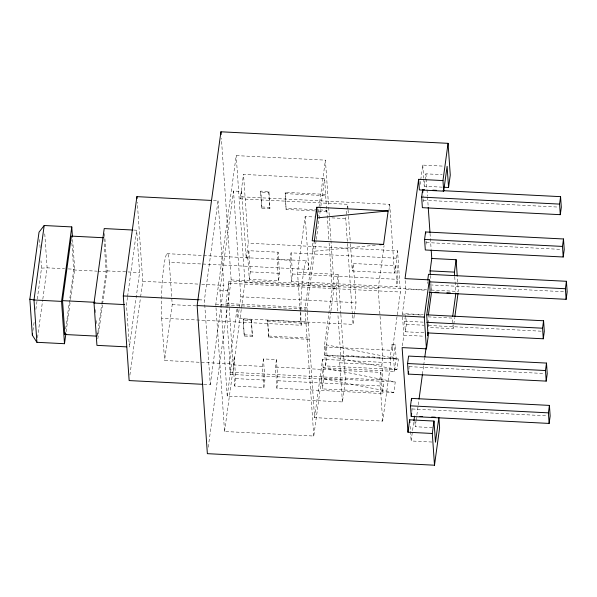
<?xml version="1.0" encoding="UTF-8"?>
<svg xmlns="http://www.w3.org/2000/svg" width="597" height="597" viewBox="0 0 597 597"><rect width="100%" height="100%" fill="white"/><g stroke="black" fill="none" stroke-linecap="round" stroke-linejoin="round"><path stroke-width="0.45" stroke-dasharray="2.98 2.24" d="M32.962 330.566L34.35 320.47M35.857 309.455L41.514 268.143L41.006 260.762M37.544 337.708L42.7 300.015M42.827 299.097L47.111 267.837L44.7 232.882M65.64 328.977L73.722 269.971L71.7 240.688M66.125 331.753L70.409 300.492M70.536 299.575L74.692 269.24L72.535 237.957M97.326 336.156L101.624 304.813M101.751 303.888L106.169 271.62L103.833 237.763M97.818 338.917L102.483 304.903M102.609 303.985L107.139 270.889L104.535 233.166M127.474 297.328L126.467 304.686L129.385 347.006L139.586 272.538L136.668 230.218L133.885 230.076M127.601 296.41L136.668 230.218M129.907 375.058L140.482 297.828M140.608 296.91L142.75 281.284L137.288 202.226M340.842 314.343L345.387 380.229L342.417 401.945L227.226 396.095L230.196 374.379L229.464 363.797L164.571 360.498L172.22 304.649L169.302 262.329L201.853 263.986M203.816 384.364L210.271 384.692L204.42 300.06L218.024 200.771L212.495 200.488M309.156 339.35L268.598 337.29L267.672 320.179L308.231 322.238L314.559 417.639L382.699 421.101L390.692 362.767L390.289 356.946L391.99 344.536L395.236 344.7L396.221 358.984L394.52 371.394L323.134 367.767L313.783 436.034L224.554 431.497L215.786 304.545L236.188 155.608L325.417 160.145L328.619 206.48M227.226 396.095L219.92 290.306L233.517 191.01L241.628 191.428L246.233 258.076L247.852 258.158L249.315 279.314L278.523 280.799L279.538 273.351L278.083 252.195L248.874 250.71L247.852 258.158M210.271 384.692L223.868 285.403L218.024 200.771M382.699 421.101L379.856 379.841L230.591 372.259L225.845 303.492L228.905 281.15L378.162 288.732L382.916 357.499L381.893 364.946L383.356 386.11L382.334 393.55L276.881 388.199L275.418 367.036L276.433 359.588L263.456 358.931L262.441 366.379L263.896 387.535L234.696 386.05L233.233 364.894L234.255 357.446L232.629 357.364L229.114 306.455M348.006 208.943L347.685 204.308L240.613 198.868L240.464 196.756L243.524 174.414L324.641 178.533L326.663 211.517L315.604 210.95M229.054 305.53L228.032 290.717L228.905 281.15M240.613 198.868L241.628 191.428M208.241 447.228L227.509 306.567M227.636 305.649L231.158 279.911L221.383 138.273M229.464 363.797L237.121 307.948M354.282 315.328L353.043 324.38L237.852 318.529L240.822 296.806L233.517 191.01M230.591 372.259L232.629 357.364M246.233 258.076L248.27 243.18L243.524 174.414M224.554 431.497L241.3 309.224M241.427 308.306L244.957 282.56L236.188 155.608M243.166 320.186L243.33 318.947L251.441 319.358L252.374 336.469L244.255 336.059L243.166 320.186L251.277 320.596L252.374 336.469M260.673 192.353L260.844 191.107L268.956 191.518L269.881 208.629L261.77 208.219L260.673 192.353L268.784 192.764L269.881 208.629M234.696 386.05L235.718 378.61L234.255 357.446M249.315 279.314L250.337 271.866L248.874 250.71M244.255 336.059L243.33 318.947M261.77 208.219L260.844 191.107M251.277 320.596L251.441 319.358M268.784 192.764L268.956 191.518M314.686 210.905L286.105 209.457L285.179 192.346L325.738 194.406M278.523 280.799L277.06 259.643L278.083 252.195M268.598 337.29L267.672 320.179M286.105 209.457L285.179 192.346M263.896 387.535L264.919 380.088L263.456 358.931M290.038 260.299L291.06 252.852L396.512 258.21L397.975 279.366L396.953 286.814L291.5 281.456L290.038 260.299L277.06 259.643M276.881 388.199L277.896 380.752L276.433 359.588M291.5 281.456L292.523 274.016L291.06 252.852M300.216 311.35L297.522 272.374L305.171 216.524L314.395 216.995M313.783 436.034L305.022 309.082L314.291 241.404M318.268 212.36L325.417 160.145M307.209 311.141L306.962 307.612L316.179 240.322M316.306 239.404L320.701 207.301M320.828 206.383L324.641 178.533M267.501 321.425L308.059 323.484L308.231 322.238M326.663 211.517L326.835 210.271L286.276 208.211M314.559 417.639L322.552 359.304L390.692 362.767M325.566 365.939L327.014 355.387L326.283 344.812L398.4 359.013L396.953 369.565L325.566 365.939L324.253 346.894L332.245 288.56L328.947 240.822M396.953 369.565L324.835 355.357L330.798 311.828M330.925 310.918L334.186 287.097L330.984 240.763M323.134 367.767L395.251 381.976L393.811 392.527L322.425 388.901L323.865 378.349L322.552 359.304M337.663 310.925L336.126 288.709L338.081 274.433L297.522 272.374M352.334 314.171L345.73 218.584L346.223 215.017M346.342 214.122L347.685 204.308M342.417 401.945L339.708 362.804L340.73 355.357L337.917 314.626M395.498 265.658L394.475 273.105L352.29 270.963L353.312 263.516L395.498 265.658L396.953 286.814M354.402 314.425L356.013 302.657L353.312 263.516M378.162 288.732L384.072 245.621M388.848 210.756L389.722 204.338L240.464 196.756M379.856 379.841L380.871 372.394L275.418 367.036M396.512 258.21L397.535 250.762L248.27 243.18M324.253 346.894L392.393 350.357L397.139 315.723M397.266 314.813L400.386 292.023L397.535 250.762M394.52 371.394L393.535 357.11L395.236 344.7M402.363 345.82L403.826 335.186L402.363 314.022L405.766 289.202L405.094 279.5M420.116 184.398L420.624 180.719M420.751 179.801L422.766 165.085L444.399 166.19M423.892 332.723L405.378 331.783L404.647 321.208L405.445 315.41M442.25 187.167L424.228 186.249L424.952 180.928M425.079 180.04L425.922 173.839L442.153 174.66M405.378 331.783L406.4 324.335L405.788 315.522M423.176 201.883L423.094 195.816M408.982 369.14L409.079 363.133M426.094 244.195L426.139 239.897M411.908 411.452L412.064 406.326M431.862 442.034L411.132 440.974L413.773 421.669M432.385 427.601L415.258 426.736L416.019 421.221M416.139 420.295L418.915 400.072M422.437 374.334L423.572 366.058M423.698 365.14L424.706 357.782M428.616 323.917L428.862 327.447L453.198 328.678L453.698 325.044M453.817 324.141L454.69 317.783M375.319 245.225L312.925 251.367L312.253 241.666M41.514 268.143L47.111 267.837L64.58 268.725M423.4 200.226L558.531 207.092M285.008 193.585L325.574 195.644M261.941 206.98L270.053 207.39M331.91 217.883L345.73 218.584M426.325 242.546L561.449 249.404M167.018 253.68L306.545 260.77M202.786 264.031L308.828 269.419L305.171 216.524M250.337 271.866L279.538 273.351M292.523 274.016L397.975 279.366M430.168 284.911L566.225 291.821M68.259 268.911L74.692 269.24M107.139 270.889L139.586 272.538M73.722 269.971L96.901 271.15M97.826 271.195L106.169 271.62M231.158 279.911L426.646 289.836M431.303 290.075L458.302 291.448L457.295 276.933M405.766 289.202L426.497 290.254M244.957 282.56L334.186 287.097M229.047 283.269L336.126 288.709M332.245 288.56L400.386 292.023M142.75 281.284L198.062 284.09M201.749 284.276L223.868 285.403M219.92 290.306L228.032 290.717M240.822 296.806L356.013 302.657M198.891 299.776L204.42 300.06M225.845 303.492L306.962 307.612M405.669 313.761L423.251 314.649M215.786 304.545L305.022 309.082M402.363 314.022L423.094 315.074M428.131 316.865L452.466 318.104L453.198 328.678M172.22 304.649L196.1 305.865M404.647 321.208L423.161 322.149M406.4 324.335L423.982 325.231M428.609 325.469L543.374 331.298M169.302 262.329A36.738 3.731 -87.1 0 0 163.832 266.456A36.738 3.731 -87.1 0 0 161.653 318.186L301.179 325.268A36.738 3.731 -87.1 0 1 300.843 312.529M403.826 335.186L424.557 336.238M244.427 334.813L252.538 335.223M268.762 336.051L309.328 338.111M390.289 356.946L393.535 357.11M340.73 355.357L382.916 357.499M327.014 355.387L398.4 359.013M324.835 355.357L396.221 358.984M339.708 362.804L381.893 364.946M409.326 366.655L544.449 373.521M233.233 364.894L262.441 366.379M323.865 378.349L395.251 381.976M230.196 374.379L345.387 380.229M235.718 378.61L264.919 380.088M277.896 380.752L383.356 386.11M412.243 408.975L547.374 415.84M393.811 392.527L321.693 378.319L322.425 388.901M454.727 276.717L455.802 292.358M425.922 173.839L426.952 188.719M427.019 189.645L427.467 196.159M427.534 197.085L428.176 206.39M430.034 233.36L431.131 249.173M422.766 165.085L423.654 177.966M423.721 178.891L424.228 186.249M430.385 275.486L431.153 286.523M431.213 287.441L431.467 291.12M427.497 281.724L427.616 283.493M428.377 320.388L428.556 323.037M414.893 421.445L415.258 426.736M410.117 426.258L411.132 440.974M389.722 204.338L394.475 273.105M391.99 344.536L392.393 350.357M380.871 372.394L382.334 393.55M348.073 209.868L348.454 215.42M348.521 216.345L350.372 243.188M350.439 244.113L352.29 270.963M352.402 315.097L353.043 324.38M338.081 274.433L340.775 313.41M328.686 207.405L330.925 239.837M326.835 210.271L328.88 239.897M307.268 312.022L308.059 323.484M300.276 312.276L301.179 325.268M237.181 308.828L237.852 318.529M161.653 318.186L164.571 360.498M95.498 309.627L95.744 313.283M96.251 320.604L96.505 324.261M97.013 331.581L97.199 334.327M39.544 239.546L40.111 247.852M300.858 310.052A36.738 3.731 -87.1 0 1 304.38 267.255A36.738 3.731 -87.1 0 1 308.828 269.419"/><path stroke-width="0.9" d="M65.879 333.596L64.491 343.708L36.91 342.305L32.335 335.163L29.85 299.194L39.029 232.166L44.185 225.517L71.767 226.92L72.468 237.039M44.185 225.517L33.992 299.985L36.91 342.305M32.335 335.163L32.589 333.327M64.491 343.708L61.566 301.388L71.767 226.92M96.401 336.111L64.879 334.507L62.543 300.657L71.379 236.113L103.833 237.763M64.879 334.507L65.133 332.663M126.609 346.864L96.938 345.357L94.02 303.037L104.221 228.569L132.959 230.032M202.89 384.319L129.146 380.573L123.303 295.94L136.907 196.644L211.569 200.443M434.497 465.205L432.303 433.467L407.967 432.228L409.669 419.818L434.004 421.057L435.467 442.213L438.87 417.393L439.593 427.967L434.497 465.205L207.36 453.668L197.129 305.552L220.935 131.795L448.071 143.332L450.265 175.07L448.563 187.48L444.056 187.257M316.783 207.278L312.194 240.785L383.58 244.412L388.169 210.905L316.783 207.278L317.514 217.853L388.169 210.905M314.291 241.404L317.888 215.107M418.631 179.331L419.363 189.913L443.698 191.144L442.967 180.57L418.631 179.331L405.035 278.62L429.37 279.859L430.101 290.44L426.698 315.261L428.161 336.417L426.459 348.827L402.124 347.596L407.967 432.228M443.034 190.682L560.576 196.652L561.307 207.234L560.284 214.674L422.377 207.674L421.654 197.092L422.669 189.645L424.519 189.742M407.572 363.521L408.594 356.073L546.494 363.08L547.225 373.662L546.203 381.11L408.303 374.103L407.572 363.521L545.479 370.528L546.203 381.11M424.571 239.412L425.594 231.964L563.493 238.972L564.225 249.546L563.21 256.994L425.303 249.986L424.571 239.412L562.478 246.419L563.21 256.994M408.303 374.103L408.639 371.618M410.497 405.841L411.512 398.393L549.419 405.4L550.15 415.982L549.128 423.422L411.221 416.422L410.497 405.841L548.397 412.848L549.128 423.422M427.721 280.075L428.512 274.284L566.419 281.284L567.15 291.866L566.128 299.313L429.153 292.351M430.325 274.56L430.071 270.881L431.773 258.471L431.191 250.098M426.459 348.827L424.266 317.089L429.37 279.859M442.967 180.57L448.071 143.332M411.221 416.422L411.676 413.109M443.698 191.144L447.101 166.324L448.563 187.48M413.9 420.751L414.527 416.154M428.385 315.022L431.534 292.045M419.042 399.154L422.437 374.334M424.833 356.864L426.094 347.67M427.728 335.715L428.109 332.962M432.303 433.467L434.004 421.057M454.66 275.799L454.407 272.12L456.108 259.71L431.773 258.471M452.72 316.261L455.869 293.276M454.817 316.873L458.048 293.261M427.594 332.917L543.285 338.79L542.554 328.208L543.576 320.761L426.959 314.843M560.284 214.674L559.553 204.099L560.576 196.652M543.285 338.79L544.307 331.342L543.576 320.761M545.479 370.528L546.494 363.08M562.478 246.419L563.493 238.972M548.397 412.848L549.419 405.4M566.128 299.313L565.396 288.732L566.419 281.284M379.908 244.777L383.58 244.412M432.847 190.159L436.556 190.353M421.654 197.092L559.553 204.099M430.071 270.881L454.407 272.12M429.347 281.821L565.396 288.732M435.138 292.224L438.743 292.411M446.854 292.821L450.459 293M123.303 295.94L198.891 299.776M197.129 305.552L424.266 317.089M62.543 300.657L94.99 302.306M61.566 301.388L33.992 299.985L29.85 299.194M94.02 303.037L124.609 304.589M426.862 322.335L542.554 328.208M419.937 416.43L422.639 416.564M431.653 417.027L435.258 417.206M456.108 259.71L457.235 276.03M428.236 207.316L429.974 232.427M422.669 189.645L422.855 192.294M425.594 231.964L425.713 233.725M411.512 398.393L411.639 400.154M409.669 419.818L409.863 422.579M220.935 131.795L221.129 134.571M136.907 196.644L137.034 198.51"/></g></svg>
